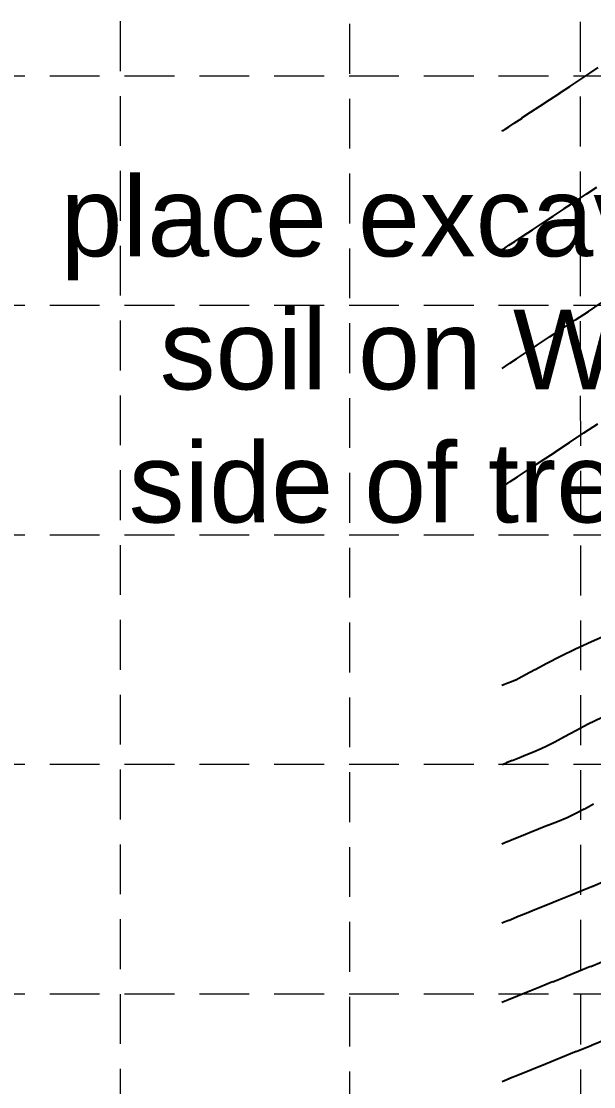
# Model space of a CAD drawing. Header units: inches. Extents: x 6967 to 7890, y 13663 to 15138.
# Drawn here: x 7648.7 to 7706.1, y 14690.2 to 14797 of the extents above; entities that cross this region are included whole.
import ezdxf

# ---------------------------------------------------------------- set-up
doc = ezdxf.new("R2010")
doc.units = ezdxf.units.IN
doc.header["$MEASUREMENT"] = 0
doc.linetypes.add('HIDDEN', pattern=[0.375, 0.25, -0.125])
for name, color, linetype in [('EC', 35, 'Continuous'), ('GRID', 254, 'HIDDEN'), ('SILT FENCE', 200, 'Continuous')]:
    doc.layers.add(name, color=color, linetype=linetype)
doc.styles.get("Standard").update_dxf_attribs({"font": 'ARIAL.TTF'})

msp = doc.modelspace()

# ---------------------------------------------------------------- linework, layer by layer
at = {"layer": 'EC', "color": 35}
for points, elevation in [([(7704.74, 14791.14), (7705.74, 14791.8)], 659), ([(7705.74, 14791.8), (7706.56, 14792.38)], 659), ([(7702.71, 14789.8), (7703.73, 14790.47)], 659), ([(7699.79, 14787.88), (7700.72, 14788.49)], 659), ([(7698.93, 14787.31), (7699.79, 14787.88)], 659), ([(7703.17, 14778.22), (7704.28, 14778.95)], 658), ([(7705.59, 14767.93), (7706.86, 14768.77)], 657), ([(7699.37, 14763.82), (7700.49, 14764.56)], 657), ([(7697.71, 14762.73), (7698.38, 14763.17)], 657), ([(7697.28, 14762.44), (7697.71, 14762.73)], 657), ([(7705.13, 14755.74), (7706.54, 14756.67)], 656), ([(7703.68, 14754.78), (7705.13, 14755.74)], 656), ([(7702.24, 14753.83), (7703.68, 14754.78)], 656), ([(7707.51, 14735.51), (7705.89, 14734.82)], 656), ([(7704.3, 14734.08), (7702.8, 14733.35)], 656), ([(7701.42, 14732.64), (7700.24, 14732.01)], 656), ([(7698.62, 14731.14), (7698.3, 14730.97)], 656), ([(7699.28, 14731.5), (7698.62, 14731.14)], 656), ([(7697.89, 14730.81), (7697.51, 14730.65)], 656), ([(7704.33, 14725.89), (7703.19, 14725.29)], 657), ([(7705.58, 14726.54), (7704.33, 14725.89)], 657), ([(7703.19, 14725.29), (7702.22, 14724.75)], 657), ([(7699.32, 14723.45), (7698.6, 14723.16)], 657), ([(7700.09, 14723.76), (7699.32, 14723.45)], 657), ([(7701.43, 14724.34), (7700.87, 14724.08)], 657), ([(7697.38, 14722.66), (7696.93, 14722.48)], 657), ([(7698.6, 14723.16), (7697.95, 14722.89)], 657), ([(7703.45, 14717.18), (7702.48, 14716.78)], 658), ([(7700.58, 14716.02), (7699.7, 14715.66)], 658), ([(7702.48, 14716.78), (7701.51, 14716.39)], 658), ([(7698.13, 14715.02), (7697.47, 14714.76)], 658), ([(7707.03, 14710.73), (7706.03, 14710.28)], 659), ([(7702.64, 14708.91), (7701.5, 14708.45)], 659), ([(7703.8, 14709.38), (7702.64, 14708.91)], 659), ([(7698.41, 14707.2), (7697.59, 14706.86)], 659), ([(7706.93, 14702.7), (7705.82, 14702.25)], 660), ([(7703.32, 14701.24), (7702.01, 14700.71)], 660), ([(7698.48, 14699.28), (7697.59, 14698.92)], 660), ([(7705.92, 14694.36), (7704.38, 14693.73)], 661), ([(7697.64, 14691), (7696.93, 14690.71)], 661)]:
    msp.add_lwpolyline(points, dxfattribs=dict(at, elevation=elevation))
at = {"layer": 'EC', "color": 35, "extrusion": (-0.550867, 0.834593, 0)}
for points, elevation in [([(-14577.06, 659), (-14578.28, 659)], 8100.29), ([(-14570.38, 659), (-14571.32, 659)], 8100.29), ([(-14568.52, 658), (-14569.84, 658)], 8090.37), ([(-14563.2, 658), (-14563.9, 658)], 8090.37), ([(-14557.56, 657), (-14558.75, 657)], 8080.45), ([(-14555.95, 657), (-14556.24, 657)], 8080.45), ([(-14553.99, 656), (-14555.64, 656)], 8070.53), ([(-14552.47, 656), (-14553.99, 656)], 8070.53)]:
    msp.add_lwpolyline(points, dxfattribs=dict(at, elevation=elevation))
at = {"layer": 'EC', "color": 35, "extrusion": (0.550867, -0.834593, 0)}
for points, elevation in [([(14574.63, 659), (14575.84, 659)], -8100.29), ([(14573.46, 659), (14574.63, 659)], -8100.29), ([(14569.29, 659), (14569.73, 659)], -8100.29), ([(14569.73, 659), (14570.38, 659)], -8100.29), ([(14568.91, 659), (14569.03, 659)], -8100.29), ([(14569.03, 659), (14569.29, 659)], -8100.29), ([(14572.49, 658), (14573.77, 658)], -8090.37), ([(14571.17, 658), (14572.49, 658)], -8090.37), ([(14566.02, 658), (14567.24, 658)], -8090.37), ([(14567.24, 658), (14568.52, 658)], -8090.37), ([(14564.9, 658), (14566.02, 658)], -8090.37), ([(14563.9, 658), (14564.9, 658)], -8090.37), ([(14562.36, 658), (14562.48, 658)], -8090.37), ([(14562.48, 658), (14562.75, 658)], -8090.37), ([(14562.75, 658), (14563.2, 658)], -8090.37), ([(14564.64, 657), (14566.2, 657)], -8080.45), ([(14561.54, 657), (14563.07, 657)], -8080.45), ([(14563.07, 657), (14564.64, 657)], -8080.45), ([(14560.09, 657), (14561.54, 657)], -8080.45), ([(14555.82, 657), (14555.95, 657)], -8080.45), ([(14550.25, 656), (14551.14, 656)], -8070.53), ([(14551.14, 656), (14552.47, 656)], -8070.53), ([(14549.27, 656), (14549.4, 656)], -8070.53), ([(14549.4, 656), (14549.7, 656)], -8070.53), ([(14549.7, 656), (14550.25, 656)], -8070.53)]:
    msp.add_lwpolyline(points, dxfattribs=dict(at, elevation=elevation))
at = {"layer": 'EC', "color": 35, "extrusion": (0.419644, -0.907689, 0), "elevation": -10140.9}
msp.add_lwpolyline([(13177.93, 656), (13176.18, 656)], dxfattribs=at)
at = {"layer": 'EC', "color": 35, "extrusion": (0.456077, -0.889941, 0), "elevation": -9598.74}
msp.add_lwpolyline([(13574.57, 656), (13573.02, 656)], dxfattribs=at)
at = {"layer": 'EC', "color": 35, "extrusion": (0.475338, -0.879803, 0), "elevation": -9301.06}
msp.add_lwpolyline([(13777.37, 656), (13776.29, 656)], dxfattribs=at)
at = {"layer": 'EC', "color": 35, "extrusion": (0.375348, -0.926884, 0)}
for points, elevation in [([(12664.66, 656), (12664.22, 656)], -10764.37), ([(12663.46, 656), (12663.18, 656)], -10764.37), ([(12663.81, 656), (12663.46, 656)], -10764.37), ([(12664.46, 657), (12663.62, 657)], -10757.01), ([(12662.17, 658), (12661.17, 658)], -10749.65), ([(12662.88, 659), (12661.66, 659)], -10742.29), ([(12656.86, 659), (12655.84, 659)], -10742.29), ([(12660.86, 660), (12659.54, 660)], -10734.93), ([(12659.54, 660), (12658.15, 660)], -10734.93), ([(12656.75, 660), (12655.38, 660)], -10734.93), ([(12651.98, 660), (12651.26, 660)], -10734.93), ([(12654.09, 660), (12652.94, 660)], -10734.93), ([(12659.57, 661), (12657.99, 661)], -10727.57), ([(12656.32, 661), (12654.64, 661)], -10727.57), ([(12653, 661), (12651.48, 661)], -10727.57), ([(12654.64, 661), (12653, 661)], -10727.57), ([(12650.14, 661), (12649.05, 661)], -10727.57), ([(12651.48, 661), (12650.14, 661)], -10727.57)]:
    msp.add_lwpolyline(points, dxfattribs=dict(at, elevation=elevation))
at = {"layer": 'EC', "color": 35, "extrusion": (0.439532, -0.898227, 0), "elevation": -9840.93}
msp.add_lwpolyline([(13395.63, 657), (13394.15, 657)], dxfattribs=at)
at = {"layer": 'EC', "color": 35, "extrusion": (-0.467531, 0.883976, 0), "elevation": 9415.31}
msp.add_lwpolyline([(-13692.86, 657), (-13691.97, 657)], dxfattribs=at)
at = {"layer": 'EC', "color": 35, "extrusion": (-0.375348, 0.926884, 0)}
for points, elevation in [([(-12661.31, 657), (-12660.7, 657)], 10757.01), ([(-12659.33, 658), (-12658.52, 658)], 10749.65), ([(-12660.21, 658), (-12659.33, 658)], 10749.65), ([(-12657.81, 658), (-12657.22, 658)], 10749.65), ([(-12664.06, 659), (-12662.88, 659)], 10742.29), ([(-12659.17, 659), (-12657.98, 659)], 10742.29), ([(-12657.98, 659), (-12656.86, 659)], 10742.29), ([(-12654.96, 659), (-12654.24, 659)], 10742.29), ([(-12655.38, 660), (-12654.09, 660)], 10734.93)]:
    msp.add_lwpolyline(points, dxfattribs=dict(at, elevation=elevation))
at = {"layer": 'EC', "color": 35, "extrusion": (-0.461913, 0.886925, 0), "elevation": 9494.67}
msp.add_lwpolyline([(-13632.35, 658), (-13631.34, 658)], dxfattribs=at)
at = {"layer": 'EC', "color": 35, "extrusion": (0.48253, -0.875879, 0), "elevation": -9173.23}
msp.add_lwpolyline([(13851.77, 658), (13850.68, 658)], dxfattribs=at)
at = {"layer": 'EC', "color": 35, "extrusion": (0.413596, -0.910461, 0), "elevation": -10213.3}
msp.add_lwpolyline([(13101.55, 658), (13100.65, 658)], dxfattribs=at)
at = {"layer": 'GRID', "color": 252, "linetype": 'HIDDEN', "lineweight": 0, "ltscale": 20}
for p, q in [((7658.74, 13779.51), (7658.66, 15113.57)), ((7681.73, 13779.24), (7681.66, 15113.57)), ((7704.94, 13779.45), (7704.77, 15114.09)), ((6991.59, 14791.54), (7865.68, 14791.54)), ((6991.59, 14768.54), (7865.68, 14768.54)), ((6991.59, 14745.53), (7865.68, 14745.53)), ((6991.59, 14722.53), (7865.68, 14722.53)), ((6991.59, 14699.53), (7865.68, 14699.53))]:
    msp.add_line(p, q, dxfattribs=at)

# ---------------------------------------------------------------- texts
at = {"layer": 'SILT FENCE', "color": 7, "linetype": 'Continuous', "ltscale": 25, "insert": (7693.05, 14781.44), "char_height": 8, "width": 81.9793, "attachment_point": 2}
msp.add_mtext('place excavated soil on West side of trench', dxfattribs=at)

doc.saveas('drawing.dxf')
